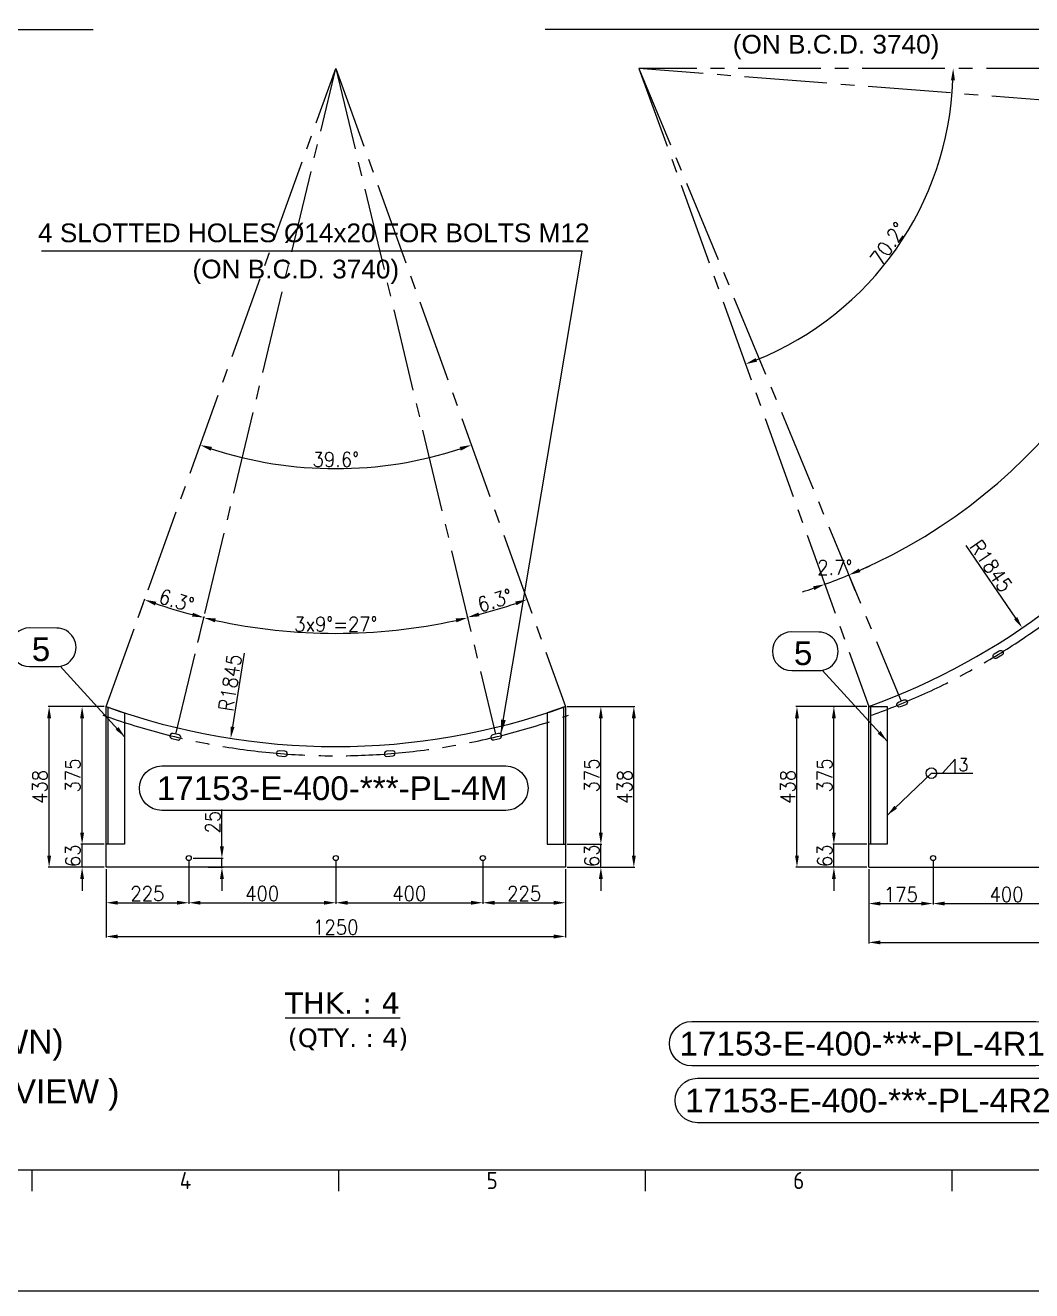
# Model space of a CAD drawing. Header units: inches. Extents: x 98758 to 118468, y 66787 to 119708.
# Drawn here: x 101836 to 104574, y 81875 to 85318 of the extents above; entities that cross this region are included whole.
import ezdxf
from ezdxf.enums import TextEntityAlignment as Align

# ---------------------------------------------------------------- set-up
doc = ezdxf.new("R2010")
doc.units = ezdxf.units.IN
doc.header["$MEASUREMENT"] = 0
for name, pattern in [('CENTER2', [1.125, 0.75, -0.125, 0.125, -0.125]), ('HIDDEN', [0.375, 0.25, -0.125]), ('HIDDEN2', [0.1875, 0.125, -0.0625])]:
    doc.linetypes.add(name, pattern=pattern)
for name, color, linetype in [('2', 2, 'HIDDEN2'), ('3', 3, 'Continuous'), ('3-TEXT', 6, 'Continuous'), ('CADRE', 5, 'Continuous')]:
    doc.layers.add(name, color=color, linetype=linetype)
doc.styles.add('ISO Proportional', font='isocp.shx')
doc.styles.add('ROMANS', font='ROMANS.shx', dxfattribs={"width": 0.9})
doc.styles.add('style1', font='verdana.ttf')
doc.styles.add('style10', font='swissl.ttf', dxfattribs={"height": 40})
doc.styles.add('style3', font='swissl.ttf')
doc.styles.add('ver', font='verdana.ttf')
doc.dimstyles.new('11', dxfattribs={"dimtxt": 40, "dimasz": 32, "dimexe": 3, "dimexo": 5, "dimgap": 5, "dimtad": 1, "dimdec": 0, "dimdsep": 46, "dimtxsty": 'ROMANS', "dimcen": 2.5, "dimclrd": 6, "dimclre": 6, "dimclrt": 2, "dimadec": 0, "dimazin": 0, "dimtfac": 1, "dimtdec": 0, "dimtmove": 0, "dimatfit": 3, "dimfxl": 1, "dimarcsym": 0})

# ---------------------------------------------------------------- blocks, each defined once
blk = doc.blocks.new('KADR')
at = {"layer": 'CADRE', "color": 2}
for p, q in [((224978.9, -7198.2), (224978.9, -7100.9)), ((226374.3, -7198.2), (226374.3, -7100.9)), ((227769.7, -7198.2), (227769.7, -7100.9)), ((229165, -7198.2), (229165, -7100.9))]:
    blk.add_line(p, q, dxfattribs=at)
at = {"layer": 'CADRE', "color": 1}
blk.add_lwpolyline([(220145.5, -7651), (243248.6, -7651), (243248.6, 8686.2), (220145.5, 8686.2)], close=True, dxfattribs=at)
at = {"layer": 'CADRE'}
blk.add_lwpolyline([(220695.6, -7100.9), (242698.5, -7100.9), (242698.5, 8136.1), (220695.6, 8136.1)], close=True, dxfattribs=at)
at = {"layer": 'CADRE', "color": 2, "style": 'ISO Proportional'}
for s, p in [('4', (225676.6, -7149.5)), ('5', (227072, -7149.5)), ('6', (228467.4, -7149.5))]:
    blk.add_text(s, height=77.8, dxfattribs=at).set_placement(p, align=Align.MIDDLE)
blk = doc.blocks.new('*D365')
at = {"color": 6, "lineweight": -2, "transparency": 16777216}
for p, q in [((102055.6, 83022.3), (102055.6, 82836.1)), ((103305.6, 83022.3), (103305.6, 82836.1)), ((102087.6, 82839.1), (103273.6, 82839.1))]:
    blk.add_line(p, q, dxfattribs=at)
at = {"color": 6, "transparency": 16777216}
for points in [[(102087.6, 82844.4), (102087.6, 82833.7), (102055.6, 82839.1)], [(103273.6, 82844.4), (103273.6, 82833.7), (103305.6, 82839.1)]]:
    blk.add_solid(points, dxfattribs=at)
at = {"layer": 'Defpoints', "color": 0, "transparency": 16777216}
for p in [(102055.6, 83027.3), (103305.6, 83027.3), (103305.6, 82839.1)]:
    blk.add_point(p, dxfattribs=at)
at = {"color": 2, "transparency": 16777216, "insert": (102680.6, 82864.1), "char_height": 40, "attachment_point": 5, "style": 'ROMANS'}
blk.add_mtext('1250', dxfattribs=at)
blk = doc.blocks.new('*D366')
at = {"color": 6, "lineweight": -2, "transparency": 16777216}
for p, q in [((102050.6, 83464.9), (101897.8, 83464.9)), ((101900.8, 83059.3), (101900.8, 83432.9)), ((102050.6, 83027.3), (101897.8, 83027.3))]:
    blk.add_line(p, q, dxfattribs=at)
at = {"color": 6, "transparency": 16777216}
for points in [[(101895.5, 83432.9), (101906.2, 83432.9), (101900.8, 83464.9)], [(101895.5, 83059.3), (101906.2, 83059.3), (101900.8, 83027.3)]]:
    blk.add_solid(points, dxfattribs=at)
at = {"layer": 'Defpoints', "color": 0, "transparency": 16777216}
for p in [(101900.8, 83464.9), (102055.6, 83464.9), (102055.6, 83027.3)]:
    blk.add_point(p, dxfattribs=at)
at = {"color": 2, "transparency": 16777216, "insert": (101875.8, 83246.1), "char_height": 40, "attachment_point": 5, "rotation": 90, "style": 'ROMANS'}
blk.add_mtext('438', dxfattribs=at)
blk = doc.blocks.new('*D367')
at = {"color": 6, "lineweight": -2, "transparency": 16777216}
for p, q in [((102280.6, 83047.3), (102280.6, 82927.9)), ((102055.6, 83022.3), (102055.6, 82927.9)), ((102087.6, 82930.9), (102248.6, 82930.9))]:
    blk.add_line(p, q, dxfattribs=at)
at = {"color": 6, "transparency": 16777216}
for points in [[(102087.6, 82936.2), (102087.6, 82925.6), (102055.6, 82930.9)], [(102248.6, 82936.2), (102248.6, 82925.6), (102280.6, 82930.9)]]:
    blk.add_solid(points, dxfattribs=at)
at = {"layer": 'Defpoints', "color": 0, "transparency": 16777216}
for p in [(102280.6, 83052.3), (102055.6, 83027.3), (102280.6, 82930.9)]:
    blk.add_point(p, dxfattribs=at)
at = {"color": 2, "transparency": 16777216, "insert": (102168.1, 82955.9), "char_height": 40, "attachment_point": 5, "style": 'ROMANS'}
blk.add_mtext('225', dxfattribs=at)
blk = doc.blocks.new('*D368')
at = {"color": 6, "lineweight": -2, "transparency": 16777216}
for p, q in [((102280.6, 83047.3), (102280.6, 82927.9)), ((102680.6, 83047.3), (102680.6, 82927.9)), ((102312.6, 82930.9), (102648.6, 82930.9))]:
    blk.add_line(p, q, dxfattribs=at)
at = {"color": 6, "transparency": 16777216}
for points in [[(102312.6, 82936.2), (102312.6, 82925.6), (102280.6, 82930.9)], [(102648.6, 82936.2), (102648.6, 82925.6), (102680.6, 82930.9)]]:
    blk.add_solid(points, dxfattribs=at)
at = {"layer": 'Defpoints', "color": 0, "transparency": 16777216}
for p in [(102280.6, 83052.3), (102680.6, 83052.3), (102680.6, 82930.9)]:
    blk.add_point(p, dxfattribs=at)
at = {"color": 2, "transparency": 16777216, "insert": (102480.6, 82955.9), "char_height": 40, "attachment_point": 5, "style": 'ROMANS'}
blk.add_mtext('400', dxfattribs=at)
blk = doc.blocks.new('*D369')
at = {"color": 6, "lineweight": -2, "transparency": 16777216}
for p, q in [((102680.6, 83047.3), (102680.6, 82927.9)), ((103080.6, 83047.3), (103080.6, 82927.9)), ((102712.6, 82930.9), (103048.6, 82930.9))]:
    blk.add_line(p, q, dxfattribs=at)
at = {"color": 6, "transparency": 16777216}
for points in [[(102712.6, 82936.2), (102712.6, 82925.6), (102680.6, 82930.9)], [(103048.6, 82936.2), (103048.6, 82925.6), (103080.6, 82930.9)]]:
    blk.add_solid(points, dxfattribs=at)
at = {"layer": 'Defpoints', "color": 0, "transparency": 16777216}
for p in [(102680.6, 83052.3), (103080.6, 83052.3), (103080.6, 82930.9)]:
    blk.add_point(p, dxfattribs=at)
at = {"color": 2, "transparency": 16777216, "insert": (102880.6, 82955.9), "char_height": 40, "attachment_point": 5, "style": 'ROMANS'}
blk.add_mtext('400', dxfattribs=at)
blk = doc.blocks.new('*D370')
at = {"color": 6, "lineweight": -2, "transparency": 16777216}
for p, q in [((103080.6, 83047.3), (103080.6, 82927.9)), ((103305.6, 83000.9), (103305.6, 82927.9)), ((103112.6, 82930.9), (103273.6, 82930.9))]:
    blk.add_line(p, q, dxfattribs=at)
at = {"color": 6, "transparency": 16777216}
for points in [[(103112.6, 82936.2), (103112.6, 82925.6), (103080.6, 82930.9)], [(103273.6, 82936.2), (103273.6, 82925.6), (103305.6, 82930.9)]]:
    blk.add_solid(points, dxfattribs=at)
at = {"layer": 'Defpoints', "color": 0, "transparency": 16777216}
for p in [(103080.6, 83052.3), (103305.6, 83005.9), (103305.6, 82930.9)]:
    blk.add_point(p, dxfattribs=at)
at = {"color": 2, "transparency": 16777216, "insert": (103193.1, 82955.9), "char_height": 40, "attachment_point": 5, "style": 'ROMANS'}
blk.add_mtext('225', dxfattribs=at)
blk = doc.blocks.new('*D371')
at = {"color": 6, "lineweight": -2, "transparency": 16777216}
for p, q in [((102370.9, 83084.3), (102370.9, 83184.6)), ((102292.6, 83052.3), (102373.9, 83052.3)), ((102370.9, 83027.3), (102370.9, 83052.3)), ((102333.4, 83027.3), (102373.9, 83027.3)), ((102370.9, 82995.3), (102370.9, 82963.3))]:
    blk.add_line(p, q, dxfattribs=at)
at = {"color": 6, "transparency": 16777216}
for points in [[(102365.6, 83084.3), (102376.3, 83084.3), (102370.9, 83052.3)], [(102365.6, 82995.3), (102376.3, 82995.3), (102370.9, 83027.3)]]:
    blk.add_solid(points, dxfattribs=at)
at = {"layer": 'Defpoints', "color": 0, "transparency": 16777216}
for p in [(102287.6, 83052.3), (102370.9, 83052.3), (102328.4, 83027.3)]:
    blk.add_point(p, dxfattribs=at)
at = {"color": 2, "transparency": 16777216, "insert": (102345.9, 83150.4), "char_height": 40, "attachment_point": 5, "rotation": 90, "style": 'ROMANS'}
blk.add_mtext('25', dxfattribs=at)
blk = doc.blocks.new('*D372')
at = {"color": 6, "lineweight": -2, "transparency": 16777216}
for p, q in [((101990.5, 83121.9), (101990.5, 83153.9)), ((102050.6, 83089.9), (101987.5, 83089.9)), ((101990.5, 83027.3), (101990.5, 83089.9)), ((102019.4, 83027.3), (101987.5, 83027.3)), ((101990.5, 82995.3), (101990.5, 82963.3))]:
    blk.add_line(p, q, dxfattribs=at)
at = {"color": 6, "transparency": 16777216}
for points in [[(101985.2, 83121.9), (101995.9, 83121.9), (101990.5, 83089.9)], [(101985.2, 82995.3), (101995.9, 82995.3), (101990.5, 83027.3)]]:
    blk.add_solid(points, dxfattribs=at)
at = {"layer": 'Defpoints', "color": 0, "transparency": 16777216}
for p in [(101990.5, 83089.9), (102055.6, 83089.9), (102024.4, 83027.3)]:
    blk.add_point(p, dxfattribs=at)
at = {"color": 2, "transparency": 16777216, "insert": (101965.5, 83058.6), "char_height": 40, "attachment_point": 5, "rotation": 90, "style": 'ROMANS'}
blk.add_mtext('63', dxfattribs=at)
blk = doc.blocks.new('*D373')
at = {"color": 6, "lineweight": -2, "transparency": 16777216}
for p, q in [((102031.3, 83464.9), (101987.5, 83464.9)), ((101990.5, 83121.9), (101990.5, 83432.9)), ((102050.6, 83089.9), (101987.5, 83089.9))]:
    blk.add_line(p, q, dxfattribs=at)
at = {"color": 6, "transparency": 16777216}
for points in [[(101985.2, 83432.9), (101995.9, 83432.9), (101990.5, 83464.9)], [(101985.2, 83121.9), (101995.9, 83121.9), (101990.5, 83089.9)]]:
    blk.add_solid(points, dxfattribs=at)
at = {"layer": 'Defpoints', "color": 0, "transparency": 16777216}
for p in [(101990.5, 83464.9), (102036.3, 83464.9), (102055.6, 83089.9)]:
    blk.add_point(p, dxfattribs=at)
at = {"color": 2, "transparency": 16777216, "insert": (101965.5, 83277.4), "char_height": 40, "attachment_point": 5, "rotation": 90, "style": 'ROMANS'}
blk.add_mtext('375', dxfattribs=at)
blk = doc.blocks.new('*D376')
at = {"color": 6, "lineweight": -2, "transparency": 16777216}
for p, q in [((103310.6, 83464.9), (103494.6, 83464.9)), ((103491.6, 83059.3), (103491.6, 83432.9)), ((103310.6, 83027.3), (103494.6, 83027.3))]:
    blk.add_line(p, q, dxfattribs=at)
at = {"color": 6, "transparency": 16777216}
for points in [[(103486.2, 83432.9), (103496.9, 83432.9), (103491.6, 83464.9)], [(103486.2, 83059.3), (103496.9, 83059.3), (103491.6, 83027.3)]]:
    blk.add_solid(points, dxfattribs=at)
at = {"layer": 'Defpoints', "color": 0, "transparency": 16777216}
for p in [(103305.6, 83464.9), (103491.6, 83464.9), (103305.6, 83027.3)]:
    blk.add_point(p, dxfattribs=at)
at = {"color": 2, "transparency": 16777216, "insert": (103466.6, 83246.1), "char_height": 40, "attachment_point": 5, "rotation": 90, "style": 'ROMANS'}
blk.add_mtext('438', dxfattribs=at)
blk = doc.blocks.new('*D374')
at = {"color": 6, "lineweight": -2, "transparency": 16777216}
for p, q in [((103401.9, 83121.9), (103401.9, 83153.9)), ((103310.6, 83089.9), (103404.9, 83089.9)), ((103401.9, 83027.3), (103401.9, 83089.9)), ((103373, 83027.3), (103404.9, 83027.3)), ((103401.9, 82995.3), (103401.9, 82963.3))]:
    blk.add_line(p, q, dxfattribs=at)
at = {"color": 6, "transparency": 16777216}
for points in [[(103396.5, 83121.9), (103407.2, 83121.9), (103401.9, 83089.9)], [(103396.5, 82995.3), (103407.2, 82995.3), (103401.9, 83027.3)]]:
    blk.add_solid(points, dxfattribs=at)
at = {"layer": 'Defpoints', "color": 0, "transparency": 16777216}
for p in [(103305.6, 83089.9), (103401.9, 83089.9), (103368, 83027.3)]:
    blk.add_point(p, dxfattribs=at)
at = {"color": 2, "transparency": 16777216, "insert": (103376.9, 83058.6), "char_height": 40, "attachment_point": 5, "rotation": 90, "style": 'ROMANS'}
blk.add_mtext('63', dxfattribs=at)
blk = doc.blocks.new('*D375')
at = {"color": 6, "lineweight": -2, "transparency": 16777216}
for p, q in [((103329.9, 83464.9), (103404.9, 83464.9)), ((103401.9, 83121.9), (103401.9, 83432.9)), ((103310.6, 83089.9), (103404.9, 83089.9))]:
    blk.add_line(p, q, dxfattribs=at)
at = {"color": 6, "transparency": 16777216}
for points in [[(103396.5, 83432.9), (103407.2, 83432.9), (103401.9, 83464.9)], [(103396.5, 83121.9), (103407.2, 83121.9), (103401.9, 83089.9)]]:
    blk.add_solid(points, dxfattribs=at)
at = {"layer": 'Defpoints', "color": 0, "transparency": 16777216}
for p in [(103324.9, 83464.9), (103401.9, 83464.9), (103305.6, 83089.9)]:
    blk.add_point(p, dxfattribs=at)
at = {"color": 2, "transparency": 16777216, "insert": (103376.9, 83277.4), "char_height": 40, "attachment_point": 5, "rotation": 90, "style": 'ROMANS'}
blk.add_mtext('375', dxfattribs=at)
blk = doc.blocks.new('*D377')
at = {"color": 6, "lineweight": -2, "transparency": 16777216}
blk.add_arc((102680.6, 85200.8), 1088.8, 251.883, 288.117, dxfattribs=at)
at = {"color": 6, "transparency": 16777216}
for points in [[(102340.3, 84160.9), (102343.8, 84171), (102311.8, 84176.3)], [(103017.5, 84171), (103020.9, 84160.9), (103049.5, 84176.3)]]:
    blk.add_solid(points, dxfattribs=at)
at = {"layer": 'Defpoints', "color": 0, "transparency": 16777216}
for p in [(102680.6, 85200.8), (102680.6, 85200.8), (102555.5, 84119.2), (102055.6, 83464.9), (103305.6, 83464.9)]:
    blk.add_point(p, dxfattribs=at)
at = {"color": 2, "transparency": 16777216, "insert": (102680.6, 84136.9), "char_height": 40, "attachment_point": 5, "style": 'ROMANS'}
blk.add_mtext('39.6°', dxfattribs=at)
blk = doc.blocks.new('*D378')
at = {"color": 6, "lineweight": -2, "transparency": 16777216}
blk.add_arc((102680.6, 85200.8), 1535.7, 284.6939, 288.607, dxfattribs=at)
at = {"color": 6, "transparency": 16777216}
for points in [[(103168.8, 83750.4), (103172.4, 83740.4), (103200.8, 83755.9)], [(103071.4, 83710.2), (103068.8, 83720.5), (103039.1, 83707.6)]]:
    blk.add_solid(points, dxfattribs=at)
at = {"layer": 'Defpoints', "color": 0, "transparency": 16777216}
for p in [(102680.6, 85200.8), (102680.6, 85200.8), (103093.6, 83721.7), (103305.6, 83464.9), (103115.5, 83389.3)]:
    blk.add_point(p, dxfattribs=at)
at = {"color": 2, "transparency": 16777216, "insert": (103113.5, 83753.5), "char_height": 40, "attachment_point": 5, "rotation": 16.6505, "style": 'ROMANS'}
blk.add_mtext('6.3°', dxfattribs=at)
blk = doc.blocks.new('*D379')
at = {"color": 6, "lineweight": -2, "transparency": 16777216}
for p, q in [((102142.7, 83706.7), (102161.2, 83758.2)), ((102305.6, 83638.6), (102322.7, 83709.9))]:
    blk.add_line(p, q, dxfattribs=at)
blk.add_arc((102680.6, 85200.8), 1536.2, 251.3926, 255.3065, dxfattribs=at)
at = {"color": 6, "transparency": 16777216}
for points in [[(102188.7, 83739.8), (102192.2, 83749.9), (102160.2, 83755.4)], [(102292.2, 83720), (102289.6, 83709.6), (102322, 83707)]]:
    blk.add_solid(points, dxfattribs=at)
at = {"layer": 'Defpoints', "color": 0, "transparency": 16777216}
for p in [(102680.6, 85200.8), (102213.5, 83737.3), (102141, 83702), (102304.4, 83633.7)]:
    blk.add_point(p, dxfattribs=at)
at = {"color": 2, "transparency": 16777216, "insert": (102247.6, 83752.9), "char_height": 40, "attachment_point": 5, "rotation": 343.3495, "style": 'ROMANS'}
blk.add_mtext('6.3°', dxfattribs=at)
blk = doc.blocks.new('*D397')
at = {"color": 6, "lineweight": -2, "transparency": 16777216}
for p, q in [((104305.6, 83047.3), (104305.6, 82925.7)), ((104130.6, 83022.3), (104130.6, 82925.7)), ((104162.6, 82928.7), (104273.6, 82928.7))]:
    blk.add_line(p, q, dxfattribs=at)
at = {"color": 6, "transparency": 16777216}
for points in [[(104162.6, 82934), (104162.6, 82923.3), (104130.6, 82928.7)], [(104273.6, 82934), (104273.6, 82923.3), (104305.6, 82928.7)]]:
    blk.add_solid(points, dxfattribs=at)
at = {"layer": 'Defpoints', "color": 0, "transparency": 16777216}
for p in [(104305.6, 83052.3), (104130.6, 83027.3), (104305.6, 82928.7)]:
    blk.add_point(p, dxfattribs=at)
at = {"color": 2, "transparency": 16777216, "insert": (104218.1, 82953.7), "char_height": 40, "attachment_point": 5, "style": 'ROMANS'}
blk.add_mtext('175', dxfattribs=at)
blk = doc.blocks.new('*D391')
at = {"color": 6, "lineweight": -2, "transparency": 16777216}
for p, q in [((104305.6, 83047.3), (104305.6, 82925.7)), ((104705.6, 83047.3), (104705.6, 82925.7)), ((104337.6, 82928.7), (104673.6, 82928.7))]:
    blk.add_line(p, q, dxfattribs=at)
at = {"color": 6, "transparency": 16777216}
for points in [[(104337.6, 82934), (104337.6, 82923.3), (104305.6, 82928.7)], [(104673.6, 82934), (104673.6, 82923.3), (104705.6, 82928.7)]]:
    blk.add_solid(points, dxfattribs=at)
at = {"layer": 'Defpoints', "color": 0, "transparency": 16777216}
for p in [(104305.6, 83052.3), (104705.6, 83052.3), (104705.6, 82928.7)]:
    blk.add_point(p, dxfattribs=at)
at = {"color": 2, "transparency": 16777216, "insert": (104505.6, 82953.7), "char_height": 40, "attachment_point": 5, "style": 'ROMANS'}
blk.add_mtext('400', dxfattribs=at)
blk = doc.blocks.new('*D382')
at = {"color": 6, "lineweight": -2, "transparency": 16777216}
for p, q in [((104130.6, 82973.7), (104130.6, 82820)), ((105405.6, 82973.7), (105405.6, 82820)), ((104162.6, 82823), (105373.6, 82823))]:
    blk.add_line(p, q, dxfattribs=at)
at = {"color": 6, "transparency": 16777216}
for points in [[(104162.6, 82828.3), (104162.6, 82817.6), (104130.6, 82823)], [(105373.6, 82828.3), (105373.6, 82817.6), (105405.6, 82823)]]:
    blk.add_solid(points, dxfattribs=at)
at = {"layer": 'Defpoints', "color": 0, "transparency": 16777216}
for p in [(104130.6, 82978.7), (105405.6, 82978.7), (105405.6, 82823)]:
    blk.add_point(p, dxfattribs=at)
at = {"color": 2, "transparency": 16777216, "insert": (104768.1, 82848), "char_height": 40, "attachment_point": 5, "style": 'ROMANS'}
blk.add_mtext('1275', dxfattribs=at)
blk = doc.blocks.new('*D387')
at = {"color": 6, "lineweight": -2, "transparency": 16777216}
for p, q in [((104125.6, 83464.9), (103932.4, 83464.9)), ((103935.4, 83059.3), (103935.4, 83432.9)), ((104125.6, 83027.3), (103932.4, 83027.3))]:
    blk.add_line(p, q, dxfattribs=at)
at = {"color": 6, "transparency": 16777216}
for points in [[(103930.1, 83432.9), (103940.7, 83432.9), (103935.4, 83464.9)], [(103930.1, 83059.3), (103940.7, 83059.3), (103935.4, 83027.3)]]:
    blk.add_solid(points, dxfattribs=at)
at = {"layer": 'Defpoints', "color": 0, "transparency": 16777216}
for p in [(103935.4, 83464.9), (104130.6, 83464.9), (104130.6, 83027.3)]:
    blk.add_point(p, dxfattribs=at)
at = {"color": 2, "transparency": 16777216, "insert": (103910.4, 83246.1), "char_height": 40, "attachment_point": 5, "rotation": 90, "style": 'ROMANS'}
blk.add_mtext('438', dxfattribs=at)
blk = doc.blocks.new('*D388')
at = {"color": 6, "lineweight": -2, "transparency": 16777216}
for p, q in [((104035.8, 83121.9), (104035.8, 83153.9)), ((104125.6, 83089.9), (104032.8, 83089.9)), ((104035.8, 83027.3), (104035.8, 83089.9)), ((104067.5, 83027.3), (104032.8, 83027.3)), ((104035.8, 82995.3), (104035.8, 82963.3))]:
    blk.add_line(p, q, dxfattribs=at)
at = {"color": 6, "transparency": 16777216}
for points in [[(104030.5, 83121.9), (104041.1, 83121.9), (104035.8, 83089.9)], [(104030.5, 82995.3), (104041.1, 82995.3), (104035.8, 83027.3)]]:
    blk.add_solid(points, dxfattribs=at)
at = {"layer": 'Defpoints', "color": 0, "transparency": 16777216}
for p in [(104035.8, 83089.9), (104130.6, 83089.9), (104072.5, 83027.3)]:
    blk.add_point(p, dxfattribs=at)
at = {"color": 2, "transparency": 16777216, "insert": (104010.8, 83058.6), "char_height": 40, "attachment_point": 5, "rotation": 90, "style": 'ROMANS'}
blk.add_mtext('63', dxfattribs=at)
blk = doc.blocks.new('*D389')
at = {"color": 6, "lineweight": -2, "transparency": 16777216}
for p, q in [((104034, 83464.9), (104038.8, 83464.9)), ((104035.8, 83121.9), (104035.8, 83432.9)), ((104125.6, 83089.9), (104032.8, 83089.9))]:
    blk.add_line(p, q, dxfattribs=at)
at = {"color": 6, "transparency": 16777216}
for points in [[(104030.5, 83432.9), (104041.1, 83432.9), (104035.8, 83464.9)], [(104030.5, 83121.9), (104041.1, 83121.9), (104035.8, 83089.9)]]:
    blk.add_solid(points, dxfattribs=at)
at = {"layer": 'Defpoints', "color": 0, "transparency": 16777216}
for p in [(104029, 83464.9), (104035.8, 83464.9), (104130.6, 83089.9)]:
    blk.add_point(p, dxfattribs=at)
at = {"color": 2, "transparency": 16777216, "insert": (104010.8, 83277.4), "char_height": 40, "attachment_point": 5, "rotation": 90, "style": 'ROMANS'}
blk.add_mtext('375', dxfattribs=at)
blk = doc.blocks.new('*D390')
at = {"color": 6, "lineweight": -2, "transparency": 16777216}
for start, end in [(1.2291, 2.4583), (355.5, 0), (353.0417, 354.2709)]:
    blk.add_arc((103505.6, 85200.8), 1491.7, start, end, dxfattribs=at)
at = {"color": 6, "transparency": 16777216}
for points in [[(105002.3, 85232.8), (104991.7, 85232.7), (104997.3, 85200.8)], [(104984.6, 85052.4), (104995.2, 85051.4), (104992.7, 85083.8)]]:
    blk.add_solid(points, dxfattribs=at)
at = {"layer": 'Defpoints', "color": 0, "transparency": 16777216}
for p in [(103505.6, 85200.8), (103505.6, 85200.8), (105350.6, 85200.8), (104995.3, 85122.7), (105362.9, 85054.6)]:
    blk.add_point(p, dxfattribs=at)
at = {"color": 2, "transparency": 16777216, "insert": (104971.2, 85143.2), "char_height": 40, "attachment_point": 5, "rotation": 87.75, "style": 'ROMANS'}
blk.add_mtext('4.5°', dxfattribs=at)
blk = doc.blocks.new('*D381')
at = {"color": 6, "lineweight": -2, "transparency": 16777216}
for p, q in [((105357.9, 85055), (104989.7, 85084)), ((104094, 83780.4), (104075.3, 83825.4))]:
    blk.add_line(p, q, dxfattribs=at)
blk.add_arc((103505.6, 85200.8), 1491.7, 293.7291, 354.2709, dxfattribs=at)
at = {"color": 6, "transparency": 16777216}
for points in [[(104984.6, 85052.4), (104995.2, 85051.4), (104992.7, 85083.8)], [(104108, 83830.3), (104103.8, 83840.1), (104076.5, 83822.6)]]:
    blk.add_solid(points, dxfattribs=at)
at = {"layer": 'Defpoints', "color": 0, "transparency": 16777216}
for p in [(103505.6, 85200.8), (105362.9, 85054.6), (104532.5, 84118.7), (104095.9, 83775.7)]:
    blk.add_point(p, dxfattribs=at)
at = {"color": 2, "transparency": 16777216, "insert": (104692.2, 84338.7), "char_height": 40, "attachment_point": 5, "rotation": 54, "style": 'ROMANS'}
blk.add_mtext('7x9%%D=63°', dxfattribs=at)
blk = doc.blocks.new('*D380')
at = {"color": 6, "lineweight": -2, "transparency": 16777216}
for p, q in [((104010.1, 83799.6), (104009.9, 83800.1)), ((104094, 83780.4), (104075.3, 83825.4))]:
    blk.add_line(p, q, dxfattribs=at)
for start, end in [(293.7291, 294.9583), (289.8009, 292.5), (287.3427, 288.5718)]:
    blk.add_arc((103505.6, 85200.8), 1491.7, start, end, dxfattribs=at)
at = {"color": 6, "transparency": 16777216}
for points in [[(104108, 83830.3), (104103.8, 83840.1), (104076.5, 83822.6)], [(103979, 83791.8), (103982.5, 83781.7), (104011, 83797.3)]]:
    blk.add_solid(points, dxfattribs=at)
at = {"layer": 'Defpoints', "color": 0, "transparency": 16777216}
for p in [(103505.6, 85200.8), (104032.9, 83805.4), (104011.8, 83794.9), (104095.9, 83775.7)]:
    blk.add_point(p, dxfattribs=at)
at = {"color": 2, "transparency": 16777216, "insert": (104038.2, 83843), "char_height": 40, "attachment_point": 5, "style": 'ROMANS'}
blk.add_mtext('2.7°', dxfattribs=at)
blk = doc.blocks.new('*D383')
at = {"color": 6, "lineweight": -2, "transparency": 16777216}
blk.add_arc((103505.6, 85200.8), 854.8, 291.946, 357.855, dxfattribs=at)
at = {"color": 6, "transparency": 16777216}
for points in [[(104354.5, 85168.9), (104365.2, 85168.7), (104360.4, 85200.8)], [(103827, 84403), (103823.2, 84412.9), (103795.2, 84396.5)]]:
    blk.add_solid(points, dxfattribs=at)
at = {"layer": 'Defpoints', "color": 0, "transparency": 16777216}
for p in [(103505.6, 85200.8), (103505.6, 85200.8), (105350.6, 85200.8), (104090.8, 84577.7), (104130.6, 83464.9)]:
    blk.add_point(p, dxfattribs=at)
at = {"color": 2, "transparency": 16777216, "insert": (104184.5, 84723.7), "char_height": 40, "attachment_point": 5, "rotation": 54.9005, "style": 'ROMANS'}
blk.add_mtext('70.2°', dxfattribs=at)
blk = doc.blocks.new('*D398')
at = {"color": 6, "lineweight": -2, "transparency": 16777216}
blk.add_arc((102680.6, 85200.8), 1537, 257.6929, 282.3071, dxfattribs=at)
at = {"color": 6, "transparency": 16777216}
for points in [[(102351.8, 83693.9), (102354.2, 83704.3), (102321.8, 83706.3)], [(103007, 83704.3), (103009.4, 83693.9), (103039.4, 83706.3)]]:
    blk.add_solid(points, dxfattribs=at)
at = {"layer": 'Defpoints', "color": 0, "transparency": 16777216}
for p in [(102680.6, 85200.8), (102680.6, 85200.8), (102560, 83668.6), (102245.7, 83389.3), (103115.5, 83389.3)]:
    blk.add_point(p, dxfattribs=at)
at = {"color": 2, "transparency": 16777216, "insert": (102680.6, 83688.8), "char_height": 40, "attachment_point": 5, "style": 'ROMANS'}
blk.add_mtext('3x9%%D=27°', dxfattribs=at)
blk = doc.blocks.new('*D405')
at = {"color": 6, "lineweight": -2, "transparency": 16777216}
blk.add_line((104394.6, 83903.2), (104530.3, 83705.1), dxfattribs=at)
at = {"color": 6, "transparency": 16777216}
blk.add_solid([(104534.7, 83708.1), (104525.9, 83702.1), (104548.4, 83678.7)], dxfattribs=at)
at = {"layer": 'Defpoints', "color": 0, "transparency": 16777216}
for p in [(103505.6, 85200.8), (104548.4, 83678.7)]:
    blk.add_point(p, dxfattribs=at)
at = {"color": 2, "transparency": 16777216, "insert": (104463.6, 83846.7), "char_height": 40, "attachment_point": 5, "rotation": 304.4143, "style": 'ROMANS'}
blk.add_mtext('R1845', dxfattribs=at)
blk = doc.blocks.new('*D406')
at = {"color": 6, "lineweight": -2, "transparency": 16777216}
blk.add_line((102431.3, 83610.4), (102399.9, 83409.7), dxfattribs=at)
at = {"color": 6, "transparency": 16777216}
blk.add_solid([(102394.6, 83410.5), (102405.1, 83408.8), (102394.9, 83378)], dxfattribs=at)
at = {"layer": 'Defpoints', "color": 0, "transparency": 16777216}
for p in [(102680.6, 85200.8), (102394.9, 83378)]:
    blk.add_point(p, dxfattribs=at)
at = {"color": 2, "transparency": 16777216, "insert": (102393.4, 83529.7), "char_height": 40, "attachment_point": 5, "rotation": 81.0923, "style": 'ROMANS'}
blk.add_mtext('R1845', dxfattribs=at)

msp = doc.modelspace()

# ---------------------------------------------------------------- linework, layer by layer
at = {"color": 3, "linetype": 'CENTER2', "ltscale": 300}
for p, q in [((102055.6, 83464.9), (102680.6, 85200.8)), ((102245.7, 83389.3), (102680.6, 85200.8)), ((102680.6, 85200.8), (103305.6, 83464.9)), ((102680.6, 85200.8), (103115.5, 83389.3)), ((105350.6, 85200.8), (103505.6, 85200.8)), ((103505.6, 85200.8), (104130.6, 83464.9)), ((105362.9, 85054.6), (103505.6, 85200.8)), ((103505.6, 85200.8), (104218.6, 83479.6))]:
    msp.add_line(p, q, dxfattribs=at)
for p, q in [((102055.6, 83464.9), (102105.6, 83447.7)), ((102060.6, 83463.2), (102060.6, 83089.9)), ((103305.6, 83464.9), (103255.6, 83447.7)), ((103300.6, 83463.2), (103300.6, 83089.9)), ((104130.6, 83464.9), (104180.6, 83464.9)), ((104130.6, 83027.3), (104130.6, 83464.9)), ((104135.6, 83464.9), (104135.6, 83089.9)), ((104180.6, 83464.9), (104180.6, 83089.9)), ((102105.6, 83447.7), (102105.6, 83089.9)), ((103255.6, 83447.7), (103255.6, 83089.9)), ((102105.6, 83089.9), (102055.6, 83089.9)), ((103255.6, 83089.9), (103305.6, 83089.9)), ((104180.6, 83089.9), (104130.6, 83089.9)), ((104130.6, 83027.3), (105405.6, 83027.3))]:
    msp.add_line(p, q)
at = {"elevation": 0}
for points in [[(104485.9, 83616.5, -1), (104493.2, 83604.6), (104479.5, 83596.2, -1), (104472.2, 83608.1)], [(104226, 83482.7, -1), (104231.3, 83469.7), (104216.5, 83463.6, -1), (104211.2, 83476.5)], [(102237.9, 83391.1, 1), (102234.7, 83377.5), (102250.2, 83373.8, 1), (102253.5, 83387.4)], [(103107.7, 83387.4, 1), (103111, 83373.8), (103126.6, 83377.5, 1), (103123.3, 83391.1)], [(102526.5, 83344.2, 1), (102525.4, 83330.2), (102541.3, 83329, 1), (102542.4, 83342.9)], [(102818.8, 83342.9, 1), (102819.9, 83329), (102835.9, 83330.2, 1), (102834.8, 83344.2)]]:
    msp.add_lwpolyline(points, format="xyb", close=True, dxfattribs=at)
msp.add_lwpolyline([(103305.6, 83464.9), (103305.6, 83027.3), (102055.6, 83027.3), (102055.6, 83464.9, 0.174536), (103305.6, 83464.9)], format="xyb", dxfattribs=at)
for centre in [(102280.6, 83052.3), (102680.6, 83052.3), (103080.6, 83052.3), (104305.6, 83052.3)]:
    msp.add_circle(centre, 7)
msp.add_arc((103505.6, 85200.8), 1845, 289.8009, 0)
at = {"color": 3, "linetype": 'CENTER2', "ltscale": 300}
for centre, start, end in [((103505.6, 85200.8), 289.8009, 0), ((102680.6, 85200.8), 250.1991, 289.8009)]:
    msp.add_arc(centre, 1870, start, end, dxfattribs=at)
at = {"layer": '2', "color": 8, "linetype": 'ByBlock'}
for points in [[(101921.3, 83678.1), (101847.6, 83678.7, 1), (101847.6, 83573.4), (101921.3, 83573.4, 1.00562), (101921.3, 83678.1)], [(103994.8, 83667.2), (103921.1, 83667.8, 1), (103921.1, 83562.5), (103994.8, 83562.5, 1.00562), (103994.8, 83667.2)], [(102207, 83303), (103143.4, 83303, -1), (103143.4, 83182.1), (102207, 83182.1, -1), (102207, 83303)], [(103649.2, 82608.1), (104585.6, 82608.1, -1), (104585.6, 82487.1), (103649.2, 82487.1, -1), (103649.2, 82608.1)], [(103664.5, 82453.4), (104600.9, 82453.4, -1), (104600.9, 82332.5), (103664.5, 82332.5, -1), (103664.5, 82453.4)]]:
    msp.add_lwpolyline(points, format="xyb", dxfattribs=at)
at = {"layer": '3-TEXT', "color": 2}
for p, q in [((104365.7, 83321.7), (104331.6, 83283.5)), ((104365.7, 83283.5), (104365.7, 83321.7))]:
    msp.add_line(p, q, dxfattribs=at)
msp.add_circle((104301.2, 83283.5), 14.5, dxfattribs=at)

# ---------------------------------------------------------------- block references
at = {"color": 11, "xscale": 0.5977893847728885, "yscale": 0.5977893847728885, "zscale": 0.5977893847728885}
msp.add_blockref('KADR', (-32635.2, 86449.1), dxfattribs=at)

# ---------------------------------------------------------------- texts
at = {"color": 2, "lineweight": 0, "style": 'ROMANS', "width": 0.9}
msp.add_text('3', height=35, dxfattribs=at).set_placement((104374.7, 83289.1))
at = {"layer": '3', "linetype": 'HIDDEN', "ltscale": 20, "style": 'ver'}
msp.add_text('%%UTHK. : 4', height=57.8, dxfattribs=at).set_placement((102542.6, 82629.1))
at = {"layer": '3-TEXT', "color": 2}
for s, height, style, p in [('(ON B.C.D. 3740)', 51, 'style3', (104041.8, 85266.8)), ('4 SLOTTED HOLES %%C14x20 FOR BOLTS M12', 51, 'style3', (102620.8, 84753.5)), ('(ON B.C.D. 3740)', 51, 'style3', (102571.9, 84655)), ('5', 64.7, 'style10', (101878.7, 83620.8)), ('5', 64.7, 'style10', (103952.1, 83610)), ('17153-E-400-***-PL-4M', 64.68, 'style10', (102670.7, 83242.5)), ('(QTY. : 4)', 50.72, 'style1', (102714.1, 82563.4)), ('17153-E-400-***-PL-4R1', 64.68, 'style10', (104112.9, 82547.5)), ('17153-E-400-***-PL-4R2', 64.68, 'style10', (104128.2, 82392.9))]:
    msp.add_text(s, height=height, dxfattribs=dict(at, style=style)).set_placement(p, align=Align.MIDDLE_CENTER)
at = {"layer": '3-TEXT', "color": 2, "style": 'style10'}
for s, p in [('(ACC.TO VIEW SHOWN)', (100905.9, 82520.7)), ('(ACC.TO MIRRORED VIEW )', (100886.6, 82385.2))]:
    msp.add_text(s, height=65, dxfattribs=at).set_placement(p)

# ---------------------------------------------------------------- dimensions: what is measured, and where the dimension line sits
for base, line1, line2, picture, middle in [((104995.3, 85122.7), ((105362.9, 85054.6), (103505.6, 85200.8)), ((105350.6, 85200.8), (103505.6, 85200.8)), '*D390', (104971.2, 85143.2)), ((102555.5, 84119.2), ((102055.6, 83464.9), (102680.6, 85200.8)), ((102680.6, 85200.8), (103305.6, 83464.9)), '*D377', (102680.6, 84136.9)), ((103093.6, 83721.7), ((102680.6, 85200.8), (103115.5, 83389.3)), ((102680.6, 85200.8), (103305.6, 83464.9)), '*D378', (103113.5, 83753.5)), ((104090.8, 84577.7), ((105350.6, 85200.8), (103505.6, 85200.8)), ((103505.6, 85200.8), (104130.6, 83464.9)), '*D383', (104184.5, 84723.7))]:
    dim = msp.add_angular_dim_2l(base=base, line1=line1, line2=line2, dimstyle='11', override={"dimadec": 1})
    dim.commit()
    dim.dimension.update_dxf_attribs({"geometry": picture, "text_midpoint": middle})
dim = msp.add_angular_dim_3p(base=(102213.5, 83737.3), center=(102680.6, 85200.8), p1=(102304.4, 83633.7), p2=(102141, 83702), dimstyle='11', override={"dimadec": 1, "dimtmove": 1})
dim.commit()
dim.dimension.update_dxf_attribs({"geometry": '*D379', "text_midpoint": (102247.6, 83752.9)})
dim = msp.add_angular_dim_2l(base=(102560, 83668.6), line1=((102680.6, 85200.8), (103115.5, 83389.3)), line2=((102245.7, 83389.3), (102680.6, 85200.8)), text='3x9%%D=<>', dimstyle='11')
dim.commit()
dim.dimension.update_dxf_attribs({"geometry": '*D398', "text_midpoint": (102680.6, 83688.8)})
for center, mpoint, picture, middle in [((102680.6, 85200.8), (102394.9, 83378), '*D406', (102418.1, 83525.8)), ((103505.6, 85200.8), (104548.4, 83678.7), '*D405', (104442.9, 83832.6))]:
    dim = msp.add_radius_dim(center=center, mpoint=mpoint, dimstyle='11')
    dim.commit()
    dim.dimension.update_dxf_attribs({"geometry": picture, "text_midpoint": middle, "dimtype": 164})
dim = msp.add_angular_dim_3p(base=(104532.5, 84118.7), center=(103505.6, 85200.8), p1=(104095.9, 83775.7), p2=(105362.9, 85054.6), text='7x9%%D=<>', dimstyle='11', override={"dimtmove": 1})
dim.commit()
dim.dimension.update_dxf_attribs({"geometry": '*D381', "text_midpoint": (104692.2, 84338.7)})
dim = msp.add_angular_dim_3p(base=(104032.9, 83805.4), center=(103505.6, 85200.8), p1=(104011.8, 83794.9), p2=(104095.9, 83775.7), dimstyle='11', override={"dimadec": 1, "dimtmove": 1})
dim.commit()
dim.dimension.update_dxf_attribs({"geometry": '*D380', "text_midpoint": (104038.2, 83843), "dimtype": 165})
for base, p1, p2, angle, picture, middle in [((101900.8, 83464.9), (102055.6, 83027.3), (102055.6, 83464.9), 90, '*D366', (101875.8, 83246.1)), ((103491.6, 83464.9), (103305.6, 83027.3), (103305.6, 83464.9), 90, '*D376', (103466.6, 83246.1)), ((103935.4, 83464.9), (104130.6, 83027.3), (104130.6, 83464.9), 90, '*D387', (103910.4, 83246.1)), ((102370.9, 83052.3), (102328.4, 83027.3), (102287.6, 83052.3), 90, '*D371', (102345.9, 83150.4)), ((104305.6, 82928.7), (104130.6, 83027.3), (104305.6, 83052.3), 180, '*D397', (104218.1, 82953.7)), ((105405.6, 82823), (104130.6, 82978.7), (105405.6, 82978.7), 180, '*D382', (104768.1, 82848))]:
    dim = msp.add_linear_dim(base=base, p1=p1, p2=p2, angle=angle, dimstyle='11')
    dim.commit()
    dim.dimension.update_dxf_attribs({"geometry": picture, "text_midpoint": middle})
for base, p1, p2, angle, picture, middle in [((101990.5, 83464.9), (102055.6, 83089.9), (102036.3, 83464.9), 90, '*D373', (101965.5, 83277.4)), ((103401.9, 83464.9), (103305.6, 83089.9), (103324.9, 83464.9), 90, '*D375', (103376.9, 83277.4)), ((104035.8, 83464.9), (104130.6, 83089.9), (104029, 83464.9), 90, '*D389', (104010.8, 83277.4)), ((104705.6, 82928.7), (104305.6, 83052.3), (104705.6, 83052.3), 180, '*D391', (104505.6, 82953.7))]:
    dim = msp.add_linear_dim(base=base, p1=p1, p2=p2, angle=angle, dimstyle='11', override={"dimtmove": 1})
    dim.commit()
    dim.dimension.update_dxf_attribs({"geometry": picture, "text_midpoint": middle})
for base, p1, p2, picture, middle in [((101990.5, 83089.9), (102024.4, 83027.3), (102055.6, 83089.9), '*D372', (101990.5, 83058.6)), ((103401.9, 83089.9), (103368, 83027.3), (103305.6, 83089.9), '*D374', (103401.9, 83058.6)), ((104035.8, 83089.9), (104072.5, 83027.3), (104130.6, 83089.9), '*D388', (104035.8, 83058.6))]:
    dim = msp.add_linear_dim(base=base, p1=p1, p2=p2, angle=90, dimstyle='11')
    dim.commit()
    dim.dimension.update_dxf_attribs({"geometry": picture, "text_midpoint": middle, "dimtype": 160})
for base, p2, picture, middle in [((102280.6, 82930.9), (102280.6, 83052.3), '*D367', (102168.1, 82955.9)), ((103305.6, 82839.1), (103305.6, 83027.3), '*D365', (102680.6, 82864.1))]:
    dim = msp.add_linear_dim(base=base, p1=(102055.6, 83027.3), p2=p2, dimstyle='11')
    dim.commit()
    dim.dimension.update_dxf_attribs({"geometry": picture, "text_midpoint": middle})
for base, p1, p2, picture, middle in [((102680.6, 82930.9), (102280.6, 83052.3), (102680.6, 83052.3), '*D368', (102480.6, 82955.9)), ((103080.6, 82930.9), (102680.6, 83052.3), (103080.6, 83052.3), '*D369', (102880.6, 82955.9)), ((103305.6, 82930.9), (103080.6, 83052.3), (103305.6, 83005.9), '*D370', (103193.1, 82955.9))]:
    dim = msp.add_linear_dim(base=base, p1=p1, p2=p2, dimstyle='11', override={"dimtmove": 1})
    dim.commit()
    dim.dimension.update_dxf_attribs({"geometry": picture, "text_midpoint": middle})

# ---------------------------------------------------------------- leaders
at = {"color": 0}
for points, override in [([(100098.1, 84495.2), (100549.4, 85307), (102020.6, 85307)], {"dimasz": 40, "dimtmove": 1}), ([(105226.8, 84487.9), (104721.4, 85307), (103250.1, 85307)], {"dimasz": 40, "dimtmove": 1}), ([(103130, 83389.1), (103351, 84703.6), (101879.7, 84703.6)], {"dimasz": 40, "dimtmove": 1}), ([(104180.6, 83168.7), (104301.2, 83283.5), (104414.2, 83283.5)], {"dimlfac": 0.25})]:
    msp.add_leader(points, dimstyle='11', override=override, dxfattribs=at)
at = {"lineweight": 0}
for points in [[(102107.2, 83381.7), (101930.8, 83574.2)], [(104180.6, 83370.8), (104004.3, 83563.3)]]:
    msp.add_leader(points, dimstyle='11', dxfattribs=at)

doc.saveas('drawing.dxf')
